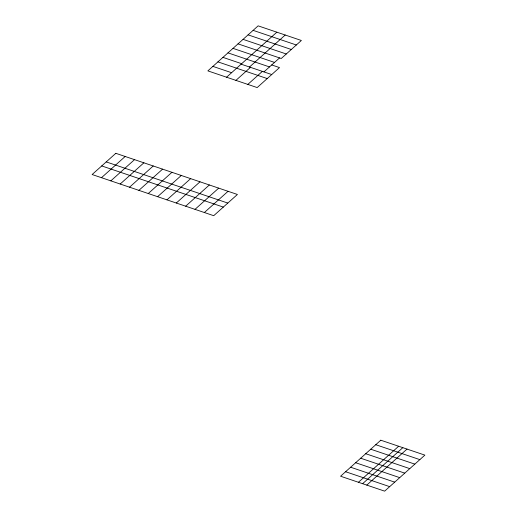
<?xml version="1.0" encoding="UTF-8"?>
<svg xmlns="http://www.w3.org/2000/svg" width="517" height="517" viewBox="0 0 517 517"><rect width="100%" height="100%" fill="white"/><g stroke="black" fill="none" stroke-linecap="round" stroke-linejoin="round"><path stroke-width="0.78" d="M101.487 177.693L125.179 156.477M110.838 180.86L134.53 159.643M226.569 77.214L276.853 32.183M249.485 67.01L285.21 35.014M120.19 184.026L143.881 162.81M235.92 80.381L250.474 67.346M129.541 187.193L153.232 165.976M247.824 84.407L262.377 71.378M263.935 71.902L279.555 57.917M138.899 190.359L162.59 169.143M148.25 193.526L171.941 172.31M157.601 196.693L181.293 175.476M166.952 199.859L190.644 178.643M176.303 203.026L200.001 181.81M185.661 206.193L209.353 184.976M195.012 209.359L218.704 188.136M204.364 212.526L228.055 191.303M358.43 482.277L398.652 446.249M362.611 483.692L402.833 447.664M366.792 485.108L407.015 449.079M253.117 30.354L296.338 44.985M248.089 34.859L291.31 49.49M243.061 39.357L286.282 53.994M238.033 43.861L281.254 58.492L301.366 40.481L258.145 25.85L207.866 70.881L257.182 87.573L279.503 67.585L271.709 64.948M233.005 48.365L274.527 62.421M227.978 52.87L269.499 66.926M222.95 57.374L241.652 63.701M241.122 64.179L271.729 74.545M217.922 61.872L267.237 78.571M212.894 66.376L231.597 72.71M106.224 161.905L227.81 203.071M101.733 165.931L223.318 207.097M375.769 444.71L419.843 459.626M370.741 449.215L414.815 464.13M365.713 453.713L409.787 468.635M360.685 458.217L404.759 473.139M355.657 462.721L399.731 477.643M350.629 467.226L394.704 482.141M345.602 471.73L389.676 486.646M115.821 153.31L92.129 174.526L213.715 215.692L237.413 194.47L115.821 153.31M380.796 440.206L340.574 476.228L384.648 491.15L424.871 455.128L380.796 440.206"/></g></svg>
